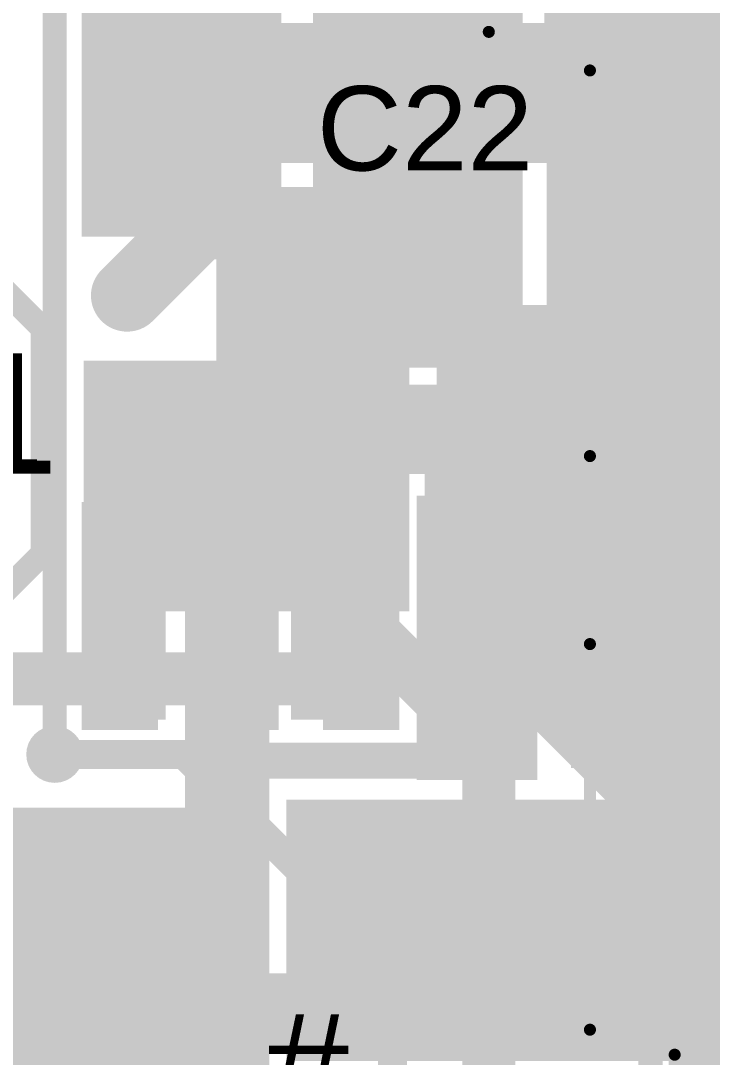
# Model space of a CAD drawing. Header units: millimetres. Extents: x -1.41 to 1.41, y -0.13 to 2.68.
# Drawn here: x 0.1849 to 0.4716, y 0.9949 to 1.425 of the extents above; entities that cross this region are included whole.
import ezdxf

# ---------------------------------------------------------------- set-up
doc = ezdxf.new("R2010")
doc.units = ezdxf.units.MM
doc.header["$MEASUREMENT"] = 0
for name, color, linetype in [('BottomLayer', 5, 'Continuous'), ('BottomPaste', 16, 'Continuous'), ('BottomSolder', 6, 'Continuous'), ('Mechanical2', 216, 'Continuous'), ('TopLayer', 1, 'Continuous'), ('TopOverlay', 2, 'Continuous'), ('TopPaste', 8, 'Continuous'), ('TopSolder', 216, 'Continuous'), ('ViaHoleLayer', 16, 'Continuous')]:
    doc.layers.add(name, color=color, linetype=linetype)
doc.styles.add('Arial', font='', dxfattribs={"height": 0.2})
doc.styles.get('Arial').set_extended_font_data('Arial')

# ---------------------------------------------------------------- blocks, each defined once
blk = doc.blocks.new('R__0603_B_26')
at = {"layer": 'BottomLayer'}
for points in [[(-0.045, -0.0175), (-0.045, 0.0175), (-0.015, 0.0175), (-0.015, -0.0175)], [(0.015, -0.0175), (0.015, 0.0175), (0.045, 0.0175), (0.045, -0.0175)]]:
    blk.add_hatch(color=5, dxfattribs=at).paths.add_polyline_path(points)
at = {"layer": 'BottomPaste'}
for points in [[(-0.045, -0.0175), (-0.045, 0.0175), (-0.015, 0.0175), (-0.015, -0.0175)], [(0.015, -0.0175), (0.015, 0.0175), (0.045, 0.0175), (0.045, -0.0175)]]:
    blk.add_hatch(color=16, dxfattribs=at).paths.add_polyline_path(points)
at = {"layer": 'BottomSolder'}
for points in [[(-0.049, -0.0215), (-0.049, 0.0215), (-0.011, 0.0215), (-0.011, -0.0215)], [(0.011, -0.0215), (0.011, 0.0215), (0.049, 0.0215), (0.049, -0.0215)]]:
    blk.add_hatch(color=6, dxfattribs=at).paths.add_polyline_path(points)
blk = doc.blocks.new('AO4882_MS_B_34')
at = {"layer": 'BottomLayer'}
for points in [[(-0.14567, 0.08681), (-0.05906, 0.08681), (-0.05906, 0.06319), (-0.14567, 0.06319)], [(0.05906, 0.08681), (0.14567, 0.08681), (0.14567, 0.06319), (0.05906, 0.06319)], [(-0.14567, 0.03681), (-0.05906, 0.03681), (-0.05906, 0.01319), (-0.14567, 0.01319)], [(0.05906, 0.03681), (0.14567, 0.03681), (0.14567, 0.01319), (0.05906, 0.01319)], [(-0.14567, -0.01319), (-0.05906, -0.01319), (-0.05906, -0.03681), (-0.14567, -0.03681)], [(0.05906, -0.01319), (0.14567, -0.01319), (0.14567, -0.03681), (0.05906, -0.03681)], [(-0.14567, -0.06319), (-0.05906, -0.06319), (-0.05906, -0.08681), (-0.14567, -0.08681)], [(0.05906, -0.06319), (0.14567, -0.06319), (0.14567, -0.08681), (0.05906, -0.08681)]]:
    blk.add_hatch(color=5, dxfattribs=at).paths.add_polyline_path(points)
at = {"layer": 'BottomPaste'}
for points in [[(-0.14567, 0.08681), (-0.05906, 0.08681), (-0.05906, 0.06319), (-0.14567, 0.06319)], [(0.05906, 0.08681), (0.14567, 0.08681), (0.14567, 0.06319), (0.05906, 0.06319)], [(-0.14567, 0.03681), (-0.05906, 0.03681), (-0.05906, 0.01319), (-0.14567, 0.01319)], [(0.05906, 0.03681), (0.14567, 0.03681), (0.14567, 0.01319), (0.05906, 0.01319)], [(-0.14567, -0.01319), (-0.05906, -0.01319), (-0.05906, -0.03681), (-0.14567, -0.03681)], [(0.05906, -0.01319), (0.14567, -0.01319), (0.14567, -0.03681), (0.05906, -0.03681)], [(-0.14567, -0.06319), (-0.05906, -0.06319), (-0.05906, -0.08681), (-0.14567, -0.08681)], [(0.05906, -0.06319), (0.14567, -0.06319), (0.14567, -0.08681), (0.05906, -0.08681)]]:
    blk.add_hatch(color=16, dxfattribs=at).paths.add_polyline_path(points)
at = {"layer": 'BottomSolder'}
for points in [[(-0.14967, 0.09081), (-0.05506, 0.09081), (-0.05506, 0.05919), (-0.14967, 0.05919)], [(0.05506, 0.09081), (0.14967, 0.09081), (0.14967, 0.05919), (0.05506, 0.05919)], [(-0.14967, 0.04081), (-0.05506, 0.04081), (-0.05506, 0.00919), (-0.14967, 0.00919)], [(0.05506, 0.04081), (0.14967, 0.04081), (0.14967, 0.00919), (0.05506, 0.00919)], [(-0.14967, -0.00919), (-0.05506, -0.00919), (-0.05506, -0.04081), (-0.14967, -0.04081)], [(0.05506, -0.00919), (0.14967, -0.00919), (0.14967, -0.04081), (0.05506, -0.04081)], [(-0.14967, -0.05919), (-0.05506, -0.05919), (-0.05506, -0.09081), (-0.14967, -0.09081)], [(0.05506, -0.05919), (0.14967, -0.05919), (0.14967, -0.09081), (0.05506, -0.09081)]]:
    blk.add_hatch(color=6, dxfattribs=at).paths.add_polyline_path(points)
blk = doc.blocks.new('C__0805_58')
at = {"layer": 'TopLayer'}
for points in [[(-0.06, 0.03), (-0.02, 0.03), (-0.02, -0.03), (-0.06, -0.03)], [(0.02, 0.03), (0.06, 0.03), (0.06, -0.03), (0.02, -0.03)]]:
    blk.add_hatch(color=1, dxfattribs=at).paths.add_polyline_path(points)
at = {"layer": 'TopPaste'}
for points in [[(-0.06, 0.03), (-0.02, 0.03), (-0.02, -0.03), (-0.06, -0.03)], [(0.02, 0.03), (0.06, 0.03), (0.06, -0.03), (0.02, -0.03)]]:
    blk.add_hatch(color=8, dxfattribs=at).paths.add_polyline_path(points)
at = {"layer": 'TopSolder'}
for points in [[(-0.06276, 0.03276), (-0.01724, 0.03276), (-0.01724, -0.03276), (-0.06276, -0.03276)], [(0.01724, 0.03276), (0.06276, 0.03276), (0.06276, -0.03276), (0.01724, -0.03276)]]:
    blk.add_hatch(color=216, dxfattribs=at).paths.add_polyline_path(points)
at = {"layer": 'TopOverlay', "const_width": 0.005}
for points in [[(-0.064, -0.034), (-0.064, 0.034)], [(-0.064, 0.034), (-0.024, 0.034)], [(0.024, 0.034), (0.064, 0.034)], [(0.064, -0.034), (0.064, 0.034)], [(-0.064, -0.034), (-0.024, -0.034)], [(0.024, -0.034), (0.064, -0.034)]]:
    blk.add_lwpolyline(points, dxfattribs=at)
at = {"layer": 'TopOverlay', "const_width": 0.0025}
for points in [[(-0.06525, 0.034, 1), (-0.06275, 0.034, 1)], [(-0.06525, 0.034, 1), (-0.06275, 0.034, 1)], [(-0.02525, 0.034, 1), (-0.02275, 0.034, 1)], [(0.02275, 0.034, 1), (0.02525, 0.034, 1)], [(0.06275, 0.034, 1), (0.06525, 0.034, 1)], [(0.06275, 0.034, 1), (0.06525, 0.034, 1)], [(-0.06525, -0.034, 1), (-0.06275, -0.034, 1)], [(-0.06525, -0.034, 1), (-0.06275, -0.034, 1)], [(-0.02525, -0.034, 1), (-0.02275, -0.034, 1)], [(0.02275, -0.034, 1), (0.02525, -0.034, 1)], [(0.06275, -0.034, 1), (0.06525, -0.034, 1)], [(0.06275, -0.034, 1), (0.06525, -0.034, 1)]]:
    blk.add_lwpolyline(points, format="xyb", close=True, dxfattribs=at)
blk = doc.blocks.new('VKME1451J221MV_96')
at = {"layer": 'TopLayer'}
for points in [[(-0.08858, -0.03248), (-0.26574, -0.03248), (-0.26574, 0.03248), (-0.08858, 0.03248)], [(0.26574, -0.03248), (0.08858, -0.03248), (0.08858, 0.03248), (0.26574, 0.03248)]]:
    blk.add_hatch(color=1, dxfattribs=at).paths.add_polyline_path(points)
at = {"layer": 'TopPaste'}
for points in [[(-0.08858, -0.03248), (-0.26574, -0.03248), (-0.26574, 0.03248), (-0.08858, 0.03248)], [(0.26574, -0.03248), (0.08858, -0.03248), (0.08858, 0.03248), (0.26574, 0.03248)]]:
    blk.add_hatch(color=8, dxfattribs=at).paths.add_polyline_path(points)
at = {"layer": 'TopSolder'}
for points in [[(-0.08458, -0.03648), (-0.26974, -0.03648), (-0.26974, 0.03648), (-0.08458, 0.03648)], [(0.26974, -0.03648), (0.08458, -0.03648), (0.08458, 0.03648), (0.26974, 0.03648)]]:
    blk.add_hatch(color=216, dxfattribs=at).paths.add_polyline_path(points)
at = {"layer": 'TopOverlay', "const_width": 0.005}
for points in [[(-0.20126, 0.039), (-0.20126, 0.199)], [(-0.20126, 0.199), (0.10609, 0.199)], [(0.10609, 0.199), (0.20056, 0.10453)], [(0.20056, 0.042), (0.20056, 0.10453)], [(-0.20126, -0.199), (-0.20126, -0.039)], [(0.20056, -0.10453), (0.20056, -0.042)], [(0.23109, -0.081), (0.23109, -0.044)], [(0.21202, -0.062), (0.24902, -0.062)], [(0.10609, -0.199), (0.20056, -0.10453)], [(-0.20126, -0.199), (0.10609, -0.199)]]:
    blk.add_lwpolyline(points, dxfattribs=at)
at = {"layer": 'TopOverlay', "const_width": 0.0025}
for points in [[(-0.20251, 0.199, 1), (-0.20001, 0.199, 1)], [(-0.20251, 0.199, 1), (-0.20001, 0.199, 1)], [(0.10484, 0.199, 1), (0.10734, 0.199, 1)], [(0.10484, 0.199, 1), (0.10734, 0.199, 1)], [(0.19931, 0.10453, 1), (0.20181, 0.10453, 1)], [(0.19931, 0.10453, 1), (0.20181, 0.10453, 1)], [(0.19931, 0.042, 1), (0.20181, 0.042, 1)], [(-0.20251, 0.039, 1), (-0.20001, 0.039, 1)], [(-0.20251, -0.039, 1), (-0.20001, -0.039, 1)], [(0.19931, -0.042, 1), (0.20181, -0.042, 1)], [(0.22984, -0.044, 1), (0.23234, -0.044, 1)], [(0.21077, -0.062, 1), (0.21327, -0.062, 1)], [(0.24777, -0.062, 1), (0.25027, -0.062, 1)], [(0.22984, -0.081, 1), (0.23234, -0.081, 1)], [(0.19931, -0.10453, 1), (0.20181, -0.10453, 1)], [(0.19931, -0.10453, 1), (0.20181, -0.10453, 1)], [(-0.20251, -0.199, 1), (-0.20001, -0.199, 1)], [(-0.20251, -0.199, 1), (-0.20001, -0.199, 1)], [(0.10484, -0.199, 1), (0.10734, -0.199, 1)], [(0.10484, -0.199, 1), (0.10734, -0.199, 1)]]:
    blk.add_lwpolyline(points, format="xyb", close=True, dxfattribs=at)
blk = doc.blocks.new('VT1H471MI135000CE0_110')
at = {"layer": 'TopOverlay', "const_width": 0.005}
for points in [[(-0.26488, -0.1389), (-0.13578, -0.268)], [(-0.13578, -0.268), (0.26758, -0.268)]]:
    blk.add_lwpolyline(points, dxfattribs=at)
at = {"layer": 'TopOverlay', "const_width": 0.0025}
blk.add_lwpolyline([(-0.13703, -0.268, 1), (-0.13453, -0.268, 1)], format="xyb", close=True, dxfattribs=at)
blk.add_lwpolyline([(-0.13703, -0.268, 1), (-0.13453, -0.268, 1)], format="xyb", close=True, dxfattribs=at)
blk = doc.blocks.new('RES_2512_B_142')
at = {"layer": 'BottomLayer'}
for points in [[(-0.15945, 0.06693), (-0.09646, 0.06693), (-0.09646, -0.06693), (-0.15945, -0.06693)], [(0.09646, 0.06693), (0.15945, 0.06693), (0.15945, -0.06693), (0.09646, -0.06693)]]:
    blk.add_hatch(color=5, dxfattribs=at).paths.add_polyline_path(points)
at = {"layer": 'BottomPaste'}
for points in [[(-0.15945, 0.06693), (-0.09646, 0.06693), (-0.09646, -0.06693), (-0.15945, -0.06693)], [(0.09646, 0.06693), (0.15945, 0.06693), (0.15945, -0.06693), (0.09646, -0.06693)]]:
    blk.add_hatch(color=16, dxfattribs=at).paths.add_polyline_path(points)
at = {"layer": 'BottomSolder'}
for points in [[(-0.16345, 0.07093), (-0.09246, 0.07093), (-0.09246, -0.07093), (-0.16345, -0.07093)], [(0.09246, 0.07093), (0.16345, 0.07093), (0.16345, -0.07093), (0.09246, -0.07093)]]:
    blk.add_hatch(color=6, dxfattribs=at).paths.add_polyline_path(points)
blk = doc.blocks.new('S______B______160')
at = {"layer": 'TopLayer'}
for points in [[(-0.045, -0.0175), (-0.045, 0.0175), (-0.015, 0.0175), (-0.015, -0.0175)], [(0.015, -0.0175), (0.015, 0.0175), (0.045, 0.0175), (0.045, -0.0175)]]:
    blk.add_hatch(color=1, dxfattribs=at).paths.add_polyline_path(points)
at = {"layer": 'TopPaste'}
for points in [[(-0.045, -0.0175), (-0.045, 0.0175), (-0.015, 0.0175), (-0.015, -0.0175)], [(0.015, -0.0175), (0.015, 0.0175), (0.045, 0.0175), (0.045, -0.0175)]]:
    blk.add_hatch(color=8, dxfattribs=at).paths.add_polyline_path(points)
at = {"layer": 'TopSolder'}
for points in [[(-0.049, -0.0215), (-0.049, 0.0215), (-0.011, 0.0215), (-0.011, -0.0215)], [(0.011, -0.0215), (0.011, 0.0215), (0.049, 0.0215), (0.049, -0.0215)]]:
    blk.add_hatch(color=216, dxfattribs=at).paths.add_polyline_path(points)
at = {"layer": 'TopOverlay', "const_width": 0.005}
for points in [[(-0.05, 0.022), (-0.05, -0.022)], [(0.05, 0.022), (-0.05, 0.022)], [(0.05, 0.022), (0.05, -0.022)], [(0.05, -0.022), (-0.05, -0.022)]]:
    blk.add_lwpolyline(points, dxfattribs=at)
at = {"layer": 'TopOverlay', "const_width": 0.0025}
for points in [[(-0.05125, 0.022, 1), (-0.04875, 0.022, 1)], [(-0.05125, 0.022, 1), (-0.04875, 0.022, 1)], [(0.04875, 0.022, 1), (0.05125, 0.022, 1)], [(0.04875, 0.022, 1), (0.05125, 0.022, 1)], [(-0.05125, -0.022, 1), (-0.04875, -0.022, 1)], [(-0.05125, -0.022, 1), (-0.04875, -0.022, 1)], [(0.04875, -0.022, 1), (0.05125, -0.022, 1)], [(0.04875, -0.022, 1), (0.05125, -0.022, 1)]]:
    blk.add_lwpolyline(points, format="xyb", close=True, dxfattribs=at)
at = {"layer": 'TopOverlay'}
blk.add_text('SB1', height=0.05, rotation=-180, dxfattribs=at).set_placement((0.05242, -0.02362))

msp = doc.modelspace()

# ---------------------------------------------------------------- hatches: boundary and pattern name
at = {"layer": 'BottomLayer'}
for points in [[(0.402, 1.411), (0.56, 1.411), (0.56, 1.592), (0.402, 1.592)], [(0.252, 1.419), (0.293, 1.419), (0.293, 1.562), (0.252, 1.562)], [(0.352, 1.419), (0.393, 1.419), (0.393, 1.563), (0.352, 1.563)], [(0.212, 1.339), (0.293, 1.339), (0.293, 1.449), (0.212, 1.449)], [(0.306, 1.291), (0.393, 1.291), (0.393, 1.431), (0.306, 1.431)], [(0.403, 1.30196), (0.566, 1.30196), (0.566, 1.399), (0.403, 1.399)], [(0.266, 1.281), (0.393, 1.281), (0.393, 1.328), (0.266, 1.328)], [(0.413, 1.115), (0.56729, 1.115), (0.56729, 1.29237), (0.413, 1.29237)], [(0.212, 1.135), (0.245, 1.135), (0.245, 1.274), (0.212, 1.274)], [(0.433, 1.237), (0.433, 1.274), (0.21255, 1.274), (0.21255, 1.237)], [(0.253, 1.032), (0.288, 1.032), (0.288, 1.23), (0.253, 1.23)], [(0.297, 1.135), (0.339, 1.135), (0.339, 1.228), (0.297, 1.228)], [(0.349, 1.11), (0.399, 1.11), (0.399, 1.228), (0.349, 1.228)], [(0.295, 0.99337), (0.596, 0.99337), (0.596, 1.10179), (0.295, 1.10179)], [(0.288, 0.968), (0.288, 1.042), (0.144, 1.042), (0.144, 0.968)]]:
    msp.add_hatch(color=5, dxfattribs=at).paths.add_polyline_path(points)
h = msp.add_hatch(color=5, dxfattribs=at)
edge = h.paths.add_edge_path()
edge.add_arc((0.27, 1.41), 0.01181, 0, 360)
h = msp.add_hatch(color=5, dxfattribs=at)
edge = h.paths.add_edge_path()
edge.add_arc((0.27, 1.41), 0.01181, 0, 360)
h = msp.add_hatch(color=5, dxfattribs=at)
edge = h.paths.add_edge_path()
edge.add_arc((0.27, 1.384), 0.01181, 0, 360)
h = msp.add_hatch(color=5, dxfattribs=at)
edge = h.paths.add_edge_path()
edge.add_arc((0.432, 1.332), 0.01181, 0, 360)
h = msp.add_hatch(color=5, dxfattribs=at)
edge = h.paths.add_edge_path()
edge.add_arc((0.229, 1.311), 0.01181, 0, 360)
h = msp.add_hatch(color=5, dxfattribs=at)
edge = h.paths.add_edge_path()
edge.add_arc((0.281, 1.3), 0.01181, 0, 360)
h = msp.add_hatch(color=5, dxfattribs=at)
edge = h.paths.add_edge_path()
edge.add_arc((0.307, 1.3), 0.01181, 0, 360)
h = msp.add_hatch(color=5, dxfattribs=at)
edge = h.paths.add_edge_path()
edge.add_arc((0.307, 1.3), 0.01181, 0, 360)
h = msp.add_hatch(color=5, dxfattribs=at)
edge = h.paths.add_edge_path()
edge.add_arc((0.333, 1.3), 0.01181, 0, 360)
h = msp.add_hatch(color=5, dxfattribs=at)
edge = h.paths.add_edge_path()
edge.add_arc((0.30762, 1.152), 0.01181, 0, 360)
h = msp.add_hatch(color=5, dxfattribs=at)
edge = h.paths.add_edge_path()
edge.add_arc((0.199, 1.1206), 0.01181, 0, 360)
h = msp.add_hatch(color=5, dxfattribs=at)
edge = h.paths.add_edge_path()
edge.add_arc((0.309, 1.013), 0.01181, 0, 360)
at = {"layer": 'BottomSolder'}
h = msp.add_hatch(color=6, dxfattribs=at)
edge = h.paths.add_edge_path()
edge.add_arc((0.27, 1.41), 0.00591, 0, 360)
h = msp.add_hatch(color=6, dxfattribs=at)
edge = h.paths.add_edge_path()
edge.add_arc((0.27, 1.41), 0.00591, 0, 360)
h = msp.add_hatch(color=6, dxfattribs=at)
edge = h.paths.add_edge_path()
edge.add_arc((0.27, 1.384), 0.00591, 0, 360)
h = msp.add_hatch(color=6, dxfattribs=at)
edge = h.paths.add_edge_path()
edge.add_arc((0.432, 1.332), 0.00591, 0, 360)
h = msp.add_hatch(color=6, dxfattribs=at)
edge = h.paths.add_edge_path()
edge.add_arc((0.229, 1.311), 0.00591, 0, 360)
h = msp.add_hatch(color=6, dxfattribs=at)
edge = h.paths.add_edge_path()
edge.add_arc((0.281, 1.3), 0.00591, 0, 360)
h = msp.add_hatch(color=6, dxfattribs=at)
edge = h.paths.add_edge_path()
edge.add_arc((0.307, 1.3), 0.00591, 0, 360)
h = msp.add_hatch(color=6, dxfattribs=at)
edge = h.paths.add_edge_path()
edge.add_arc((0.307, 1.3), 0.00591, 0, 360)
h = msp.add_hatch(color=6, dxfattribs=at)
edge = h.paths.add_edge_path()
edge.add_arc((0.333, 1.3), 0.00591, 0, 360)
h = msp.add_hatch(color=6, dxfattribs=at)
edge = h.paths.add_edge_path()
edge.add_arc((0.30762, 1.152), 0.00591, 0, 360)
h = msp.add_hatch(color=6, dxfattribs=at)
edge = h.paths.add_edge_path()
edge.add_arc((0.199, 1.1206), 0.00591, 0, 360)
h = msp.add_hatch(color=6, dxfattribs=at)
edge = h.paths.add_edge_path()
edge.add_arc((0.309, 1.013), 0.00591, 0, 360)
at = {"layer": 'TopLayer'}
for points in [[(0.25, 1.366), (0.663, 1.366), (0.663, 1.424), (0.25, 1.424)], [(0.266, 1.214), (0.346, 1.214), (0.346, 1.314), (0.266, 1.314)], [(0.35738, 1.177), (0.564, 1.177), (0.564, 1.307), (0.35738, 1.307)], [(0.346, 1.18), (0.346, 1.284), (0.211, 1.284), (0.211, 1.18)], [(0.36, 1.176), (0.593, 1.176), (0.593, 1.269), (0.36, 1.269)], [(0.4355, 1.1725), (0.5125, 1.0955), (0.5935, 1.1765), (0.5165, 1.2535)], [(0.356, 1.173), (0.473, 1.056), (0.5195, 1.1025), (0.4025, 1.2195)]]:
    msp.add_hatch(color=1, dxfattribs=at).paths.add_polyline_path(points)
h = msp.add_hatch(color=1, dxfattribs=at)
edge = h.paths.add_edge_path()
edge.add_arc((0.27, 1.41), 0.01181, 0, 360)
h = msp.add_hatch(color=1, dxfattribs=at)
edge = h.paths.add_edge_path()
edge.add_arc((0.27, 1.41), 0.01181, 0, 360)
h = msp.add_hatch(color=1, dxfattribs=at)
edge = h.paths.add_edge_path()
edge.add_arc((0.27, 1.384), 0.01181, 0, 360)
h = msp.add_hatch(color=1, dxfattribs=at)
edge = h.paths.add_edge_path()
edge.add_arc((0.432, 1.332), 0.01181, 0, 360)
h = msp.add_hatch(color=1, dxfattribs=at)
edge = h.paths.add_edge_path()
edge.add_arc((0.229, 1.311), 0.01181, 0, 360)
h = msp.add_hatch(color=1, dxfattribs=at)
edge = h.paths.add_edge_path()
edge.add_arc((0.281, 1.3), 0.01181, 0, 360)
h = msp.add_hatch(color=1, dxfattribs=at)
edge = h.paths.add_edge_path()
edge.add_arc((0.307, 1.3), 0.01181, 0, 360)
h = msp.add_hatch(color=1, dxfattribs=at)
edge = h.paths.add_edge_path()
edge.add_arc((0.307, 1.3), 0.01181, 0, 360)
h = msp.add_hatch(color=1, dxfattribs=at)
edge = h.paths.add_edge_path()
edge.add_arc((0.333, 1.3), 0.01181, 0, 360)
h = msp.add_hatch(color=1, dxfattribs=at)
edge = h.paths.add_edge_path()
edge.add_arc((0.30762, 1.152), 0.01181, 0, 360)
h = msp.add_hatch(color=1, dxfattribs=at)
edge = h.paths.add_edge_path()
edge.add_arc((0.199, 1.1206), 0.01181, 0, 360)
h = msp.add_hatch(color=1, dxfattribs=at)
edge = h.paths.add_edge_path()
edge.add_arc((0.309, 1.013), 0.01181, 0, 360)
at = {"layer": 'TopSolder'}
h = msp.add_hatch(color=216, dxfattribs=at)
edge = h.paths.add_edge_path()
edge.add_arc((0.27, 1.41), 0.00591, 0, 360)
h = msp.add_hatch(color=216, dxfattribs=at)
edge = h.paths.add_edge_path()
edge.add_arc((0.27, 1.41), 0.00591, 0, 360)
h = msp.add_hatch(color=216, dxfattribs=at)
edge = h.paths.add_edge_path()
edge.add_arc((0.27, 1.384), 0.00591, 0, 360)
h = msp.add_hatch(color=216, dxfattribs=at)
edge = h.paths.add_edge_path()
edge.add_arc((0.432, 1.332), 0.00591, 0, 360)
h = msp.add_hatch(color=216, dxfattribs=at)
edge = h.paths.add_edge_path()
edge.add_arc((0.229, 1.311), 0.00591, 0, 360)
h = msp.add_hatch(color=216, dxfattribs=at)
edge = h.paths.add_edge_path()
edge.add_arc((0.281, 1.3), 0.00591, 0, 360)
h = msp.add_hatch(color=216, dxfattribs=at)
edge = h.paths.add_edge_path()
edge.add_arc((0.307, 1.3), 0.00591, 0, 360)
h = msp.add_hatch(color=216, dxfattribs=at)
edge = h.paths.add_edge_path()
edge.add_arc((0.307, 1.3), 0.00591, 0, 360)
h = msp.add_hatch(color=216, dxfattribs=at)
edge = h.paths.add_edge_path()
edge.add_arc((0.333, 1.3), 0.00591, 0, 360)
h = msp.add_hatch(color=216, dxfattribs=at)
edge = h.paths.add_edge_path()
edge.add_arc((0.30762, 1.152), 0.00591, 0, 360)
h = msp.add_hatch(color=216, dxfattribs=at)
edge = h.paths.add_edge_path()
edge.add_arc((0.199, 1.1206), 0.00591, 0, 360)
h = msp.add_hatch(color=216, dxfattribs=at)
edge = h.paths.add_edge_path()
edge.add_arc((0.309, 1.013), 0.00591, 0, 360)
at = {"layer": 'ViaHoleLayer'}
h = msp.add_hatch(color=16, dxfattribs=at)
edge = h.paths.add_edge_path()
edge.add_arc((0.27, 1.41), 0.00591, 0, 360)
h = msp.add_hatch(color=16, dxfattribs=at)
edge = h.paths.add_edge_path()
edge.add_arc((0.27, 1.41), 0.00591, 0, 360)
h = msp.add_hatch(color=16, dxfattribs=at)
edge = h.paths.add_edge_path()
edge.add_arc((0.27, 1.384), 0.00591, 0, 360)
h = msp.add_hatch(color=16, dxfattribs=at)
edge = h.paths.add_edge_path()
edge.add_arc((0.432, 1.332), 0.00591, 0, 360)
h = msp.add_hatch(color=16, dxfattribs=at)
edge = h.paths.add_edge_path()
edge.add_arc((0.229, 1.311), 0.00591, 0, 360)
h = msp.add_hatch(color=16, dxfattribs=at)
edge = h.paths.add_edge_path()
edge.add_arc((0.281, 1.3), 0.00591, 0, 360)
h = msp.add_hatch(color=16, dxfattribs=at)
edge = h.paths.add_edge_path()
edge.add_arc((0.307, 1.3), 0.00591, 0, 360)
h = msp.add_hatch(color=16, dxfattribs=at)
edge = h.paths.add_edge_path()
edge.add_arc((0.307, 1.3), 0.00591, 0, 360)
h = msp.add_hatch(color=16, dxfattribs=at)
edge = h.paths.add_edge_path()
edge.add_arc((0.333, 1.3), 0.00591, 0, 360)
h = msp.add_hatch(color=16, dxfattribs=at)
edge = h.paths.add_edge_path()
edge.add_arc((0.30762, 1.152), 0.00591, 0, 360)
h = msp.add_hatch(color=16, dxfattribs=at)
edge = h.paths.add_edge_path()
edge.add_arc((0.199, 1.1206), 0.00591, 0, 360)
h = msp.add_hatch(color=16, dxfattribs=at)
edge = h.paths.add_edge_path()
edge.add_arc((0.309, 1.013), 0.00591, 0, 360)

# ---------------------------------------------------------------- linework, layer by layer
at = {"layer": 'BottomLayer'}
for points, const_width in [([(0.199, 1.1206), (0.199, 1.616)], 0.01), ([(0.226, 1.178), (0.226, 1.225)], 0.025), ([(0.37169, 1.17369), (0.376, 1.178)], 0.015), ([(0.37169, 1.12679), (0.37169, 1.17369)], 0.015), ([(0.3629, 1.118), (0.37169, 1.12679)], 0.015), ([(0.276, 1.118), (0.3629, 1.118)], 0.015), ([(0.20686, 1.06295), (0.23416, 1.06295)], 0.022), ([(0.31029, 1.00837), (0.31166, 1.007)], 0.022), ([(0.31166, 1.007), (0.318, 1.007)], 0.022)]:
    msp.add_lwpolyline(points, dxfattribs=dict(at, const_width=const_width))
for points, const_width in [([(0.21975, 1.225, 1), (0.23225, 1.225, 1)], 0.0125), ([(0.21975, 1.178, 1), (0.23225, 1.178, 1)], 0.0125), ([(0.37225, 1.178, 1), (0.37975, 1.178, 1)], 0.0075), ([(0.36794, 1.17369, 1), (0.37544, 1.17369, 1)], 0.0075), ([(0.36794, 1.17369, 1), (0.37544, 1.17369, 1)], 0.0075), ([(0.36794, 1.12679, 1), (0.37544, 1.12679, 1)], 0.0075), ([(0.36794, 1.12679, 1), (0.37544, 1.12679, 1)], 0.0075), ([(0.1965, 1.1206, 1), (0.2015, 1.1206, 1)], 0.005), ([(0.27225, 1.118, 1), (0.27975, 1.118, 1)], 0.0075), ([(0.35915, 1.118, 1), (0.36665, 1.118, 1)], 0.0075), ([(0.35915, 1.118, 1), (0.36665, 1.118, 1)], 0.0075), ([(0.20136, 1.06295, 1), (0.21236, 1.06295, 1)], 0.011), ([(0.22866, 1.06295, 1), (0.23966, 1.06295, 1)], 0.011), ([(0.30479, 1.00837, 1), (0.31579, 1.00837, 1)], 0.011), ([(0.30616, 1.007, 1), (0.31716, 1.007, 1)], 0.011), ([(0.30616, 1.007, 1), (0.31716, 1.007, 1)], 0.011), ([(0.3125, 1.007, 1), (0.3235, 1.007, 1)], 0.011)]:
    msp.add_lwpolyline(points, format="xyb", close=True, dxfattribs=dict(at, const_width=const_width))
at = {"layer": 'Mechanical2', "const_width": 0.015}
msp.add_lwpolyline([(1.39764, 1.27953, 1), (-1.39764, 1.27953, 1)], format="xyb", close=True, dxfattribs=at)
at = {"layer": 'TopLayer'}
for points, const_width in [([(0.27, 1.404), (0.4565, 1.404)], 0.03), ([(0.4565, 1.404), (0.633, 1.404)], 0.03), ([(0.229, 1.311), (0.259, 1.341)], 0.03), ([(0.259, 1.341), (0.35481, 1.341)], 0.03), ([(0.35481, 1.341), (0.37238, 1.32343)], 0.03), ([(0.37238, 1.22585), (0.37238, 1.32343)], 0.03), ([(0.432, 1.332), (0.556, 1.332)], 0.01), ([(0.17081, 1.32046), (0.194, 1.29727)], 0.01), ([(0.281, 1.3), (0.30811, 1.27289)], 0.022), ([(0.194, 1.204), (0.194, 1.29727)], 0.01), ([(0.30811, 1.19389), (0.30811, 1.27289)], 0.022), ([(0.37238, 1.22585), (0.39386, 1.20437)], 0.022), ([(0.39386, 1.20437), (0.44997, 1.20437)], 0.022), ([(0.166, 1.176), (0.194, 1.204)], 0.01), ([(0.30811, 1.19389), (0.379, 1.123)], 0.022), ([(0.446, 0.999), (0.609, 1.162)], 0.01), ([(0.155, 1.152), (0.30662, 1.152)], 0.022), ([(0.379, 0.92303), (0.379, 1.123)], 0.022), ([(0.199, 1.1206), (0.2524, 1.1206)], 0.012), ([(0.2524, 1.1206), (0.339, 1.034)], 0.012), ([(0.339, 0.871), (0.339, 1.034)], 0.012), ([(0.09777, 1.01481), (0.30719, 1.01481)], 0.03), ([(0.30719, 1.01481), (0.309, 1.013)], 0.03), ([(0.446, 0.91204), (0.446, 0.999)], 0.01)]:
    msp.add_lwpolyline(points, dxfattribs=dict(at, const_width=const_width))
for points, const_width in [([(0.2625, 1.404, 1), (0.2775, 1.404, 1)], 0.015), ([(0.449, 1.404, 1), (0.464, 1.404, 1)], 0.015), ([(0.449, 1.404, 1), (0.464, 1.404, 1)], 0.015), ([(0.2515, 1.341, 1), (0.2665, 1.341, 1)], 0.015), ([(0.2515, 1.341, 1), (0.2665, 1.341, 1)], 0.015), ([(0.34731, 1.341, 1), (0.36231, 1.341, 1)], 0.015), ([(0.34731, 1.341, 1), (0.36231, 1.341, 1)], 0.015), ([(0.36488, 1.32343, 1), (0.37988, 1.32343, 1)], 0.015), ([(0.36488, 1.32343, 1), (0.37988, 1.32343, 1)], 0.015), ([(0.4295, 1.332, 1), (0.4345, 1.332, 1)], 0.005), ([(0.2215, 1.311, 1), (0.2365, 1.311, 1)], 0.015), ([(0.2755, 1.3, 1), (0.2865, 1.3, 1)], 0.011), ([(0.1915, 1.29727, 1), (0.1965, 1.29727, 1)], 0.005), ([(0.1915, 1.29727, 1), (0.1965, 1.29727, 1)], 0.005), ([(0.30261, 1.27289, 1), (0.31361, 1.27289, 1)], 0.011), ([(0.30261, 1.27289, 1), (0.31361, 1.27289, 1)], 0.011), ([(0.36488, 1.22585, 1), (0.37988, 1.22585, 1)], 0.015), ([(0.36688, 1.22585, 1), (0.37788, 1.22585, 1)], 0.011), ([(0.38836, 1.20437, 1), (0.39936, 1.20437, 1)], 0.011), ([(0.38836, 1.20437, 1), (0.39936, 1.20437, 1)], 0.011), ([(0.44447, 1.20437, 1), (0.45547, 1.20437, 1)], 0.011), ([(0.1915, 1.204, 1), (0.1965, 1.204, 1)], 0.005), ([(0.1915, 1.204, 1), (0.1965, 1.204, 1)], 0.005), ([(0.30261, 1.19389, 1), (0.31361, 1.19389, 1)], 0.011), ([(0.30261, 1.19389, 1), (0.31361, 1.19389, 1)], 0.011), ([(0.30112, 1.152, 1), (0.31212, 1.152, 1)], 0.011), ([(0.3735, 1.123, 1), (0.3845, 1.123, 1)], 0.011), ([(0.3735, 1.123, 1), (0.3845, 1.123, 1)], 0.011), ([(0.196, 1.1206, 1), (0.202, 1.1206, 1)], 0.006), ([(0.2494, 1.1206, 1), (0.2554, 1.1206, 1)], 0.006), ([(0.2494, 1.1206, 1), (0.2554, 1.1206, 1)], 0.006), ([(0.336, 1.034, 1), (0.342, 1.034, 1)], 0.006), ([(0.336, 1.034, 1), (0.342, 1.034, 1)], 0.006), ([(0.29969, 1.01481, 1), (0.31469, 1.01481, 1)], 0.015), ([(0.29969, 1.01481, 1), (0.31469, 1.01481, 1)], 0.015), ([(0.3015, 1.013, 1), (0.3165, 1.013, 1)], 0.015), ([(0.4435, 0.999, 1), (0.4485, 0.999, 1)], 0.005), ([(0.4435, 0.999, 1), (0.4485, 0.999, 1)], 0.005)]:
    msp.add_lwpolyline(points, format="xyb", close=True, dxfattribs=dict(at, const_width=const_width))

# ---------------------------------------------------------------- block references
for name, p in [('VT1H471MI135000CE0_110', (0.51473, 1.68837)), ('VKME1451J221MV_96', (0.62213, 1.20537)), ('C__0805_58', (0.52, 0.962))]:
    msp.add_blockref(name, p)
for name, p, rotation in [('AO4882_MS_B_34', (0.301, 1.28036), 90), ('R__0603_B_26', (0.432, 1.301), 270), ('S______B______160', (0.121, 1.214), 180), ('RES_2512_B_142', (0.21086, 0.935), 270)]:
    msp.add_blockref(name, p, dxfattribs=dict(rotation=rotation))

# ---------------------------------------------------------------- texts
at = {"layer": 'TopOverlay', "style": 'Arial'}
for s, height, p in [('C22', 0.035, (0.30763, 1.36288)), ('SB1', 0.05, (0.06858, 1.23704))]:
    msp.add_text(s, height=height, dxfattribs=at).set_placement(p)
msp.add_text('#', height=0.045, rotation=360, dxfattribs=at).set_placement((0.286, 0.968))

doc.saveas('drawing.dxf')
